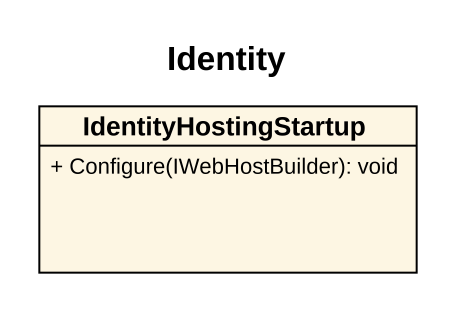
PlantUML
@startuml
title Identity
hide circle
hide empty members
skinparam classAttributeIconSize 0
class IdentityHostingStartup {
  + Configure(IWebHostBuilder): void
}
@enduml
